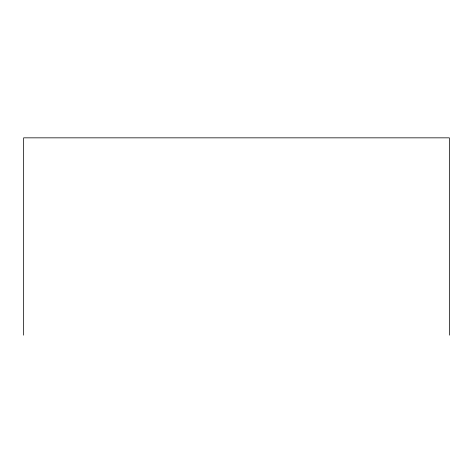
<?xml version="1.0" encoding="UTF-8"?>
<svg xmlns="http://www.w3.org/2000/svg" width="473" height="473" viewBox="0 0 473 473"><rect width="100%" height="100%" fill="white"/><g stroke="black" fill="none" stroke-linecap="round" stroke-linejoin="round"><path stroke-width="0.71" d="M449.35 335.162L449.35 137.838L23.65 137.838L23.65 335.162"/></g></svg>
